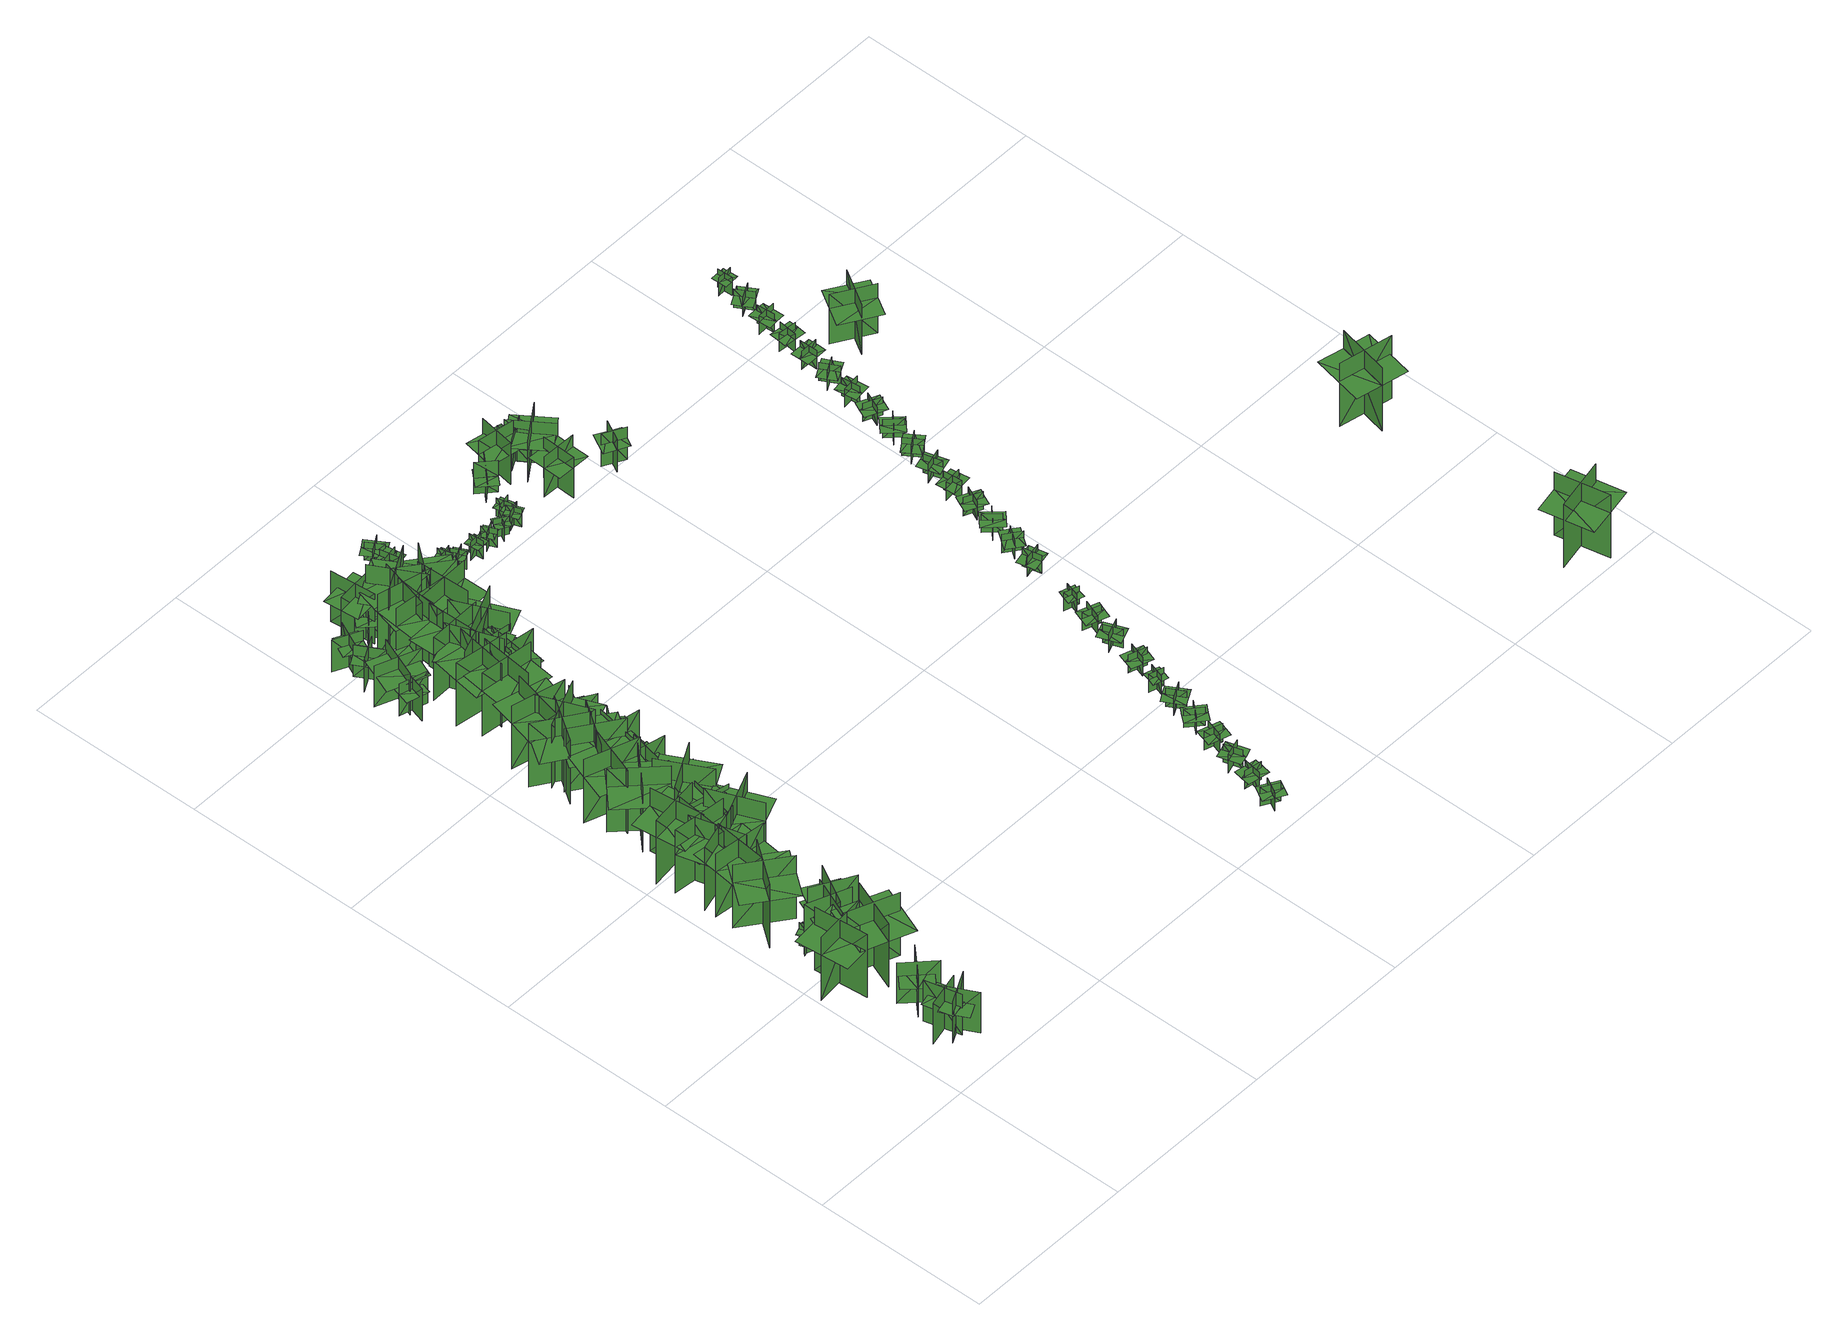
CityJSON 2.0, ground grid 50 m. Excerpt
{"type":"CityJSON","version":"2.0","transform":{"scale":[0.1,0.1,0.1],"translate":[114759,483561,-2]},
"CityObjects":{
"tree1":{"type":"SolitaryVegetationObject","geometry":[{"type":"MultiSurface","lod":"1","boundaries":[[[0,1,2]],[[0,2,3]],[[4,5,6]],[[4,6,7]],[[8,9,10]],[[8,10,11]],[[8,11,12]],[[8,12,13]]]}]},
"tree2":{"type":"SolitaryVegetationObject","geometry":[{"type":"MultiSurface","lod":"1","boundaries":[[[14,15,16]],[[14,16,17]],[[18,19,20]],[[18,20,21]],[[22,23,24]],[[22,24,25]],[[22,25,26]],[[22,26,27]]]}]},
"tree3":{"type":"SolitaryVegetationObject","geometry":[{"type":"MultiSurface","lod":"1","boundaries":[[[28,29,30]],[[28,30,31]],[[32,33,34]],[[32,34,35]],[[36,37,38]],[[36,38,39]],[[36,39,40]],[[36,40,41]]]}]},
"tree4":{"type":"SolitaryVegetationObject","geometry":[{"type":"MultiSurface","lod":"1","boundaries":[[[42,43,44]],[[42,44,45]],[[46,47,48]],[[46,48,49]],[[50,51,52]],[[50,52,53]],[[50,53,54]],[[50,54,55]]]}]},
"tree5":{"type":"SolitaryVegetationObject","geometry":[{"type":"MultiSurface","lod":"1","boundaries":[[[56,57,58]],[[56,58,59]],[[60,61,62]],[[60,62,63]],[[64,65,66]],[[64,66,67]],[[64,68,69]],[[64,69,65]]]}]},
"tree6":{"type":"SolitaryVegetationObject","geometry":[{"type":"MultiSurface","lod":"1","boundaries":[[[70,71,72]],[[70,72,73]],[[74,75,76]],[[74,76,77]],[[78,79,80]],[[78,80,81]],[[78,81,82]],[[78,82,83]]]}]},
"tree7":{"type":"SolitaryVegetationObject","geometry":[{"type":"MultiSurface","lod":"1","boundaries":[[[84,85,86]],[[84,86,87]],[[88,89,90]],[[88,90,91]],[[92,93,94]],[[92,94,95]],[[92,95,96]],[[92,96,97]]]}]},
"tree8":{"type":"SolitaryVegetationObject","geometry":[{"type":"MultiSurface","lod":"1","boundaries":[[[98,99,100]],[[98,100,101]],[[102,103,104]],[[102,104,105]],[[106,107,108]],[[106,108,109]],[[106,109,110]],[[106,110,111]]]}]},
"tree9":{"type":"SolitaryVegetationObject","geometry":[{"type":"MultiSurface","lod":"1","boundaries":[[[112,113,114]],[[112,114,115]],[[116,117,118]],[[116,118,119]],[[120,121,122]],[[120,122,123]],[[120,123,124]],[[120,124,125]]]}]},
"tree10":{"type":"SolitaryVegetationObject","geometry":[{"type":"MultiSurface","lod":"1","boundaries":[[[126,127,128]],[[126,128,129]],[[130,131,132]],[[130,132,133]],[[134,135,136]],[[134,136,137]],[[134,137,138]],[[134,138,139]]]}]},
"tree11":{"type":"SolitaryVegetationObject","geometry":[{"type":"MultiSurface","lod":"1","boundaries":[[[140,141,142]],[[140,142,143]],[[144,145,146]],[[144,146,147]],[[148,149,150]],[[148,150,151]],[[148,151,152]],[[148,152,153]]]}]},
"tree12":{"type":"SolitaryVegetationObject","geometry":[{"type":"MultiSurface","lod":"1","boundaries":[[[154,155,156]],[[154,156,157]],[[158,159,160]],[[158,160,161]],[[162,163,164]],[[162,164,165]],[[162,165,166]],[[162,166,167]]]}]},
"tree13":{"type":"SolitaryVegetationObject","geometry":[{"type":"MultiSurface","lod":"1","boundaries":[[[168,169,170]],[[168,170,171]],[[172,173,174]],[[172,174,175]],[[176,177,178]],[[176,178,179]],[[176,179,180]],[[176,180,181]]]}]},
"tree14":{"type":"SolitaryVegetationObject","geometry":[{"type":"MultiSurface","lod":"1","boundaries":[[[182,183,184]],[[182,184,185]],[[186,187,188]],[[186,188,189]],[[190,191,192]],[[190,192,193]],[[190,193,194]],[[190,194,195]]]}]},
"tree15":{"type":"SolitaryVegetationObject","geometry":[{"type":"MultiSurface","lod":"1","boundaries":[[[196,197,198]],[[196,198,199]],[[200,201,202]],[[200,202,203]],[[204,205,206]],[[204,206,207]],[[204,207,208]],[[204,208,209]]]}]},
"tree16":{"type":"SolitaryVegetationObject","geometry":[{"type":"MultiSurface","lod":"1","boundaries":[[[210,211,212]],[[210,212,213]],[[214,215,216]],[[214,216,217]],[[218,219,220]],[[218,220,221]],[[218,221,222]],[[218,222,223]]]}]},
"tree17":{"type":"SolitaryVegetationObject","geometry":[{"type":"MultiSurface","lod":"1","boundaries":[[[224,225,226]],[[224,226,227]],[[228,229,230]],[[228,230,231]],[[232,233,234]],[[232,234,235]],[[232,235,236]],[[232,236,237]]]}]},
"tree18":{"type":"SolitaryVegetationObject","geometry":[{"type":"MultiSurface","lod":"1","boundaries":[[[238,239,240]],[[238,240,241]],[[242,243,244]],[[242,244,245]],[[246,247,248]],[[246,248,249]],[[246,249,250]],[[246,250,251]]]}]},
"tree19":{"type":"SolitaryVegetationObject","geometry":[{"type":"MultiSurface","lod":"1","boundaries":[[[252,253,254]],[[252,254,255]],[[256,257,258]],[[256,258,259]],[[260,261,262]],[[260,262,263]],[[260,263,264]],[[260,264,265]]]}]},
"tree20":{"type":"SolitaryVegetationObject","geometry":[{"type":"MultiSurface","lod":"1","boundaries":[[[266,267,268]],[[266,268,269]],[[270,271,272]],[[270,272,273]],[[274,275,276]],[[274,276,277]],[[274,277,278]],[[274,278,279]]]}]},
"tree21":{"type":"SolitaryVegetationObject","geometry":[{"type":"MultiSurface","lod":"1","boundaries":[[[280,281,282]],[[280,282,283]],[[284,285,286]],[[284,286,287]],[[288,289,290]],[[288,290,291]],[[288,291,292]],[[288,292,293]]]}]},
"tree22":{"type":"SolitaryVegetationObject","geometry":[{"type":"MultiSurface","lod":"1","boundaries":[[[294,295,296]],[[294,296,297]],[[298,299,300]],[[298,300,301]],[[302,303,304]],[[302,304,305]],[[302,305,306]],[[302,306,307]]]}]},
"tree23":{"type":"SolitaryVegetationObject","geometry":[{"type":"MultiSurface","lod":"1","boundaries":[[[308,309,310]],[[308,310,311]],[[312,313,314]],[[312,314,315]],[[316,317,318]],[[316,318,319]],[[316,319,320]],[[316,320,321]]]}]},
"tree24":{"type":"SolitaryVegetationObject","geometry":[{"type":"MultiSurface","lod":"1","boundaries":[[[322,323,324]],[[322,324,325]],[[326,327,328]],[[326,328,329]],[[330,331,332]],[[330,332,333]],[[330,333,334]],[[330,334,335]]]}]},
"tree25":{"type":"SolitaryVegetationObject","geometry":[{"type":"MultiSurface","lod":"1","boundaries":[[[336,337,338]],[[336,338,339]],[[340,341,342]],[[340,342,343]],[[344,345,346]],[[344,346,347]],[[344,347,348]],[[344,348,349]]]}]},
"tree26":{"type":"SolitaryVegetationObject","geometry":[{"type":"MultiSurface","lod":"1","boundaries":[[[350,351,352]],[[350,352,353]],[[354,355,356]],[[354,356,357]],[[358,359,360]],[[358,360,361]],[[358,361,362]],[[358,362,363]]]}]},
"tree27":{"type":"SolitaryVegetationObject","geometry":[{"type":"MultiSurface","lod":"1","boundaries":[[[364,365,366]],[[364,366,367]],[[368,369,370]],[[368,370,371]],[[372,373,374]],[[372,374,375]],[[372,375,376]],[[372,376,377]]]}]},
"tree28":{"type":"SolitaryVegetationObject","geometry":[{"type":"MultiSurface","lod":"1","boundaries":[[[378,379,380]],[[378,380,381]],[[382,383,384]],[[382,384,385]],[[386,387,388]],[[386,388,389]],[[386,389,390]],[[386,390,391]]]}]},
"tree29":{"type":"SolitaryVegetationObject","geometry":[{"type":"MultiSurface","lod":"1","boundaries":[[[392,393,394]],[[392,394,395]],[[396,397,398]],[[396,398,399]],[[400,401,402]],[[400,402,403]],[[400,403,404]],[[400,404,405]]]}]},
"tree30":{"type":"SolitaryVegetationObject","geometry":[{"type":"MultiSurface","lod":"1","boundaries":[[[406,407,408]],[[406,408,409]],[[410,411,412]],[[410,412,413]],[[414,415,416]],[[414,416,417]],[[414,417,418]],[[414,418,419]]]}]},
"tree31":{"type":"SolitaryVegetationObject","geometry":[{"type":"MultiSurface","lod":"1","boundaries":[[[420,421,422]],[[420,422,423]],[[424,425,426]],[[424,426,427]],[[428,429,430]],[[428,430,431]],[[428,431,432]],[[428,432,433]]]}]},
"tree32":{"type":"SolitaryVegetationObject","geometry":[{"type":"MultiSurface","lod":"1","boundaries":[[[434,435,436]],[[434,436,437]],[[438,439,440]],[[438,440,441]],[[442,443,444]],[[442,444,445]],[[442,445,446]],[[442,446,447]]]}]},
"tree33":{"type":"SolitaryVegetationObject","geometry":[{"type":"MultiSurface","lod":"1","boundaries":[[[448,449,450]],[[448,450,451]],[[452,453,454]],[[452,454,455]],[[456,457,458]],[[456,458,459]],[[456,459,460]],[[456,460,461]]]}]},
"tree34":{"type":"SolitaryVegetationObject","geometry":[{"type":"MultiSurface","lod":"1","boundaries":[[[462,463,464]],[[462,464,465]],[[466,467,468]],[[466,468,469]],[[470,471,472]],[[470,472,473]],[[470,473,474]],[[470,474,475]]]}]},
"tree35":{"type":"SolitaryVegetationObject","geometry":[{"type":"MultiSurface","lod":"1","boundaries":[[[476,477,478]],[[476,478,479]],[[480,481,482]],[[480,482,483]],[[484,485,486]],[[484,486,487]],[[484,487,488]],[[484,488,489]]]}]},
"tree36":{"type":"SolitaryVegetationObject","geometry":[{"type":"MultiSurface","lod":"1","boundaries":[[[490,491,492]],[[490,492,493]],[[494,495,496]],[[494,496,497]],[[498,499,500]],[[498,500,501]],[[498,501,502]],[[498,502,503]]]}]},
"tree37":{"type":"SolitaryVegetationObject","geometry":[{"type":"MultiSurface","lod":"1","boundaries":[[[504,505,506]],[[504,506,507]],[[508,509,510]],[[508,510,511]],[[512,513,514]],[[512,514,515]],[[512,515,516]],[[512,516,517]]]}]},
"tree38":{"type":"SolitaryVegetationObject","geometry":[{"type":"MultiSurface","lod":"1","boundaries":[[[518,519,520]],[[518,520,521]],[[522,523,524]],[[522,524,525]],[[526,527,528]],[[526,528,529]],[[526,529,530]],[[526,530,531]]]}]},
"tree39":{"type":"SolitaryVegetationObject","geometry":[{"type":"MultiSurface","lod":"1","boundaries":[[[532,533,534]],[[532,534,535]],[[536,537,538]],[[536,538,539]],[[540,541,542]],[[540,542,543]],[[540,543,544]],[[540,544,545]]]}]},
"tree40":{"type":"SolitaryVegetationObject","geometry":[{"type":"MultiSurface","lod":"1","boundaries":[[[546,547,548]],[[546,548,549]],[[550,551,552]],[[550,552,553]],[[554,555,556]],[[554,556,557]],[[554,558,559]],[[554,559,555]]]}]},
"tree41":{"type":"SolitaryVegetationObject","geometry":[{"type":"MultiSurface","lod":"1","boundaries":[[[560,561,562]],[[560,562,563]],[[564,565,566]],[[564,566,567]],[[568,569,570]],[[568,570,571]],[[568,571,572]],[[568,572,573]]]}]},
"tree42":{"type":"SolitaryVegetationObject","geometry":[{"type":"MultiSurface","lod":"1","boundaries":[[[574,575,576]],[[574,576,577]],[[578,579,580]],[[578,580,581]],[[582,583,584]],[[582,584,585]],[[582,586,587]],[[582,587,583]]]}]},
"tree43":{"type":"SolitaryVegetationObject","geometry":[{"type":"MultiSurface","lod":"1","boundaries":[[[588,589,590]],[[588,590,591]],[[592,593,594]],[[592,594,595]],[[596,597,598]],[[596,598,599]],[[596,599,600]],[[596,600,601]]]}]},
"tree44":{"type":"SolitaryVegetationObject","geometry":[{"type":"MultiSurface","lod":"1","boundaries":[[[602,603,604]],[[602,604,605]],[[606,607,608]],[[606,608,609]],[[610,611,612]],[[610,612,613]],[[610,613,614]],[[610,614,615]]]}]},
"tree45":{"type":"SolitaryVegetationObject","geometry":[{"type":"MultiSurface","lod":"1","boundaries":[[[616,617,618]],[[616,618,619]],[[620,621,622]],[[620,622,623]],[[624,625,626]],[[624,626,627]],[[624,627,628]],[[624,628,629]]]}]},
"tree46":{"type":"SolitaryVegetationObject","geometry":[{"type":"MultiSurface","lod":"1","boundaries":[[[630,631,632]],[[630,632,633]],[[634,635,636]],[[634,636,637]],[[638,639,640]],[[638,640,641]],[[638,641,642]],[[638,642,643]]]}]},
"tree47":{"type":"SolitaryVegetationObject","geometry":[{"type":"MultiSurface","lod":"1","boundaries":[[[644,645,646]],[[644,646,647]],[[648,649,650]],[[648,650,651]],[[652,653,654]],[[652,654,655]],[[652,655,656]],[[652,656,657]]]}]},
"tree48":{"type":"SolitaryVegetationObject","geometry":[{"type":"MultiSurface","lod":"1","boundaries":[[[658,659,660]],[[658,660,661]],[[662,663,664]],[[662,664,665]],[[666,667,668]],[[666,668,669]],[[666,669,670]],[[666,670,671]]]}]},
"tree49":{"type":"SolitaryVegetationObject","geometry":[{"type":"MultiSurface","lod":"1","boundaries":[[[672,673,674]],[[672,674,675]],[[676,677,678]],[[676,678,679]],[[680,681,682]],[[680,682,683]],[[680,683,684]],[[680,684,685]]]}]},
"tree50":{"type":"SolitaryVegetationObject","geometry":[{"type":"MultiSurface","lod":"1","boundaries":[[[686,687,688]],[[686,688,689]],[[690,691,692]],[[690,692,693]],[[694,695,696]],[[694,696,697]],[[694,697,698]],[[694,698,699]]]}]},
"tree51":{"type":"SolitaryVegetationObject","geometry":[{"type":"MultiSurface","lod":"1","boundaries":[[[700,701,702]],[[700,702,703]],[[704,705,706]],[[704,706,707]],[[708,709,710]],[[708,710,711]],[[708,711,712]],[[708,712,713]]]}]},
"tree52":{"type":"SolitaryVegetationObject","geometry":[{"type":"MultiSurface","lod":"1","boundaries":[[[714,715,716]],[[714,716,717]],[[718,719,720]],[[718,720,721]],[[722,723,724]],[[722,724,725]],[[722,725,726]],[[722,726,727]]]}]},
"tree53":{"type":"SolitaryVegetationObject","geometry":[{"type":"MultiSurface","lod":"1","boundaries":[[[728,729,730]],[[728,730,731]],[[732,733,734]],[[732,734,735]],[[736,737,738]],[[736,738,739]],[[736,739,740]],[[736,740,741]]]}]},
"tree54":{"type":"SolitaryVegetationObject","geometry":[{"type":"MultiSurface","lod":"1","boundaries":[[[742,743,744]],[[742,744,745]],[[746,747,748]],[[746,748,749]],[[750,751,752]],[[750,752,753]],[[750,753,754]],[[750,754,755]]]}]},
"tree55":{"type":"SolitaryVegetationObject","geometry":[{"type":"MultiSurface","lod":"1","boundaries":[[[756,757,758]],[[756,758,759]],[[760,761,762]],[[760,762,763]],[[764,765,766]],[[764,766,767]],[[764,767,768]],[[764,768,769]]]}]},
"tree56":{"type":"SolitaryVegetationObject","geometry":[{"type":"MultiSurface","lod":"1","boundaries":[[[770,771,772]],[[770,772,773]],[[774,775,776]],[[774,776,777]],[[778,779,780]],[[778,780,781]],[[778,781,782]],[[778,782,783]]]}]},
"tree57":{"type":"SolitaryVegetationObject","geometry":[{"type":"MultiSurface","lod":"1","boundaries":[[[784,785,786]],[[784,786,787]],[[788,789,790]],[[788,790,791]],[[792,793,794]],[[792,794,795]],[[792,795,796]],[[792,796,797]]]}]},
"tree58":{"type":"SolitaryVegetationObject","geometry":[{"type":"MultiSurface","lod":"1","boundaries":[[[798,799,800]],[[798,800,801]],[[802,803,804]],[[802,804,805]],[[806,807,808]],[[806,808,809]],[[806,809,810]],[[806,810,811]]]}]},
"tree59":{"type":"SolitaryVegetationObject","geometry":[{"type":"MultiSurface","lod":"1","boundaries":[[[812,813,814]],[[812,814,815]],[[816,817,818]],[[816,818,819]],[[820,821,822]],[[820,822,823]],[[820,823,824]],[[820,824,825]]]}]},
"tree60":{"type":"SolitaryVegetationObject","geometry":[{"type":"MultiSurface","lod":"1","boundaries":[[[826,827,828]],[[826,828,829]],[[830,831,832]],[[830,832,833]],[[834,835,836]],[[834,836,837]],[[834,837,838]],[[834,838,839]]]}]},
"tree61":{"type":"SolitaryVegetationObject","geometry":[{"type":"MultiSurface","lod":"1","boundaries":[[[840,841,842]],[[840,842,843]],[[844,845,846]],[[844,846,847]],[[848,849,850]],[[848,850,851]],[[848,851,852]],[[848,852,853]]]}]},
"tree62":{"type":"SolitaryVegetationObject","geometry":[{"type":"MultiSurface","lod":"1","boundaries":[[[854,855,856]],[[854,856,857]],[[858,859,860]],[[858,860,861]],[[862,863,864]],[[862,864,865]],[[862,865,866]],[[862,866,867]]]}]},
"tree63":{"type":"SolitaryVegetationObject","geometry":[{"type":"MultiSurface","lod":"1","boundaries":[[[868,869,870]],[[868,870,871]],[[872,873,874]],[[872,874,875]],[[876,877,873]],[[876,873,872]],[[878,879,869]],[[878,869,868]],[[868,869,880]],[[868,880,881]],[[868,882,883]],[[868,883,869]]]}]},
"tree64":{"type":"SolitaryVegetationObject","geometry":[{"type":"MultiSurface","lod":"1","boundaries":[[[884,885,886]],[[884,886,887]],[[888,889,890]],[[888,890,891]],[[892,893,894]],[[892,894,895]],[[892,895,896]],[[892,896,897]]]}]},
"tree65":{"type":"SolitaryVegetationObject","geometry":[{"type":"MultiSurface","lod":"1","boundaries":[[[898,899,900]],[[898,900,901]],[[902,903,904]],[[902,904,905]],[[906,907,908]],[[906,908,909]],[[906,909,910]],[[906,910,911]]]}]},
"tree66":{"type":"SolitaryVegetationObject","geometry":[{"type":"MultiSurface","lod":"1","boundaries":[[[912,913,914]],[[912,914,915]],[[916,917,918]],[[916,918,919]],[[920,921,922]],[[920,922,923]],[[920,921,924]],[[920,924,925]]]}]},
"tree67":{"type":"SolitaryVegetationObject","geometry":[{"type":"MultiSurface","lod":"1","boundaries":[[[926,927,928]],[[926,928,929]],[[930,931,932]],[[930,932,933]],[[934,935,936]],[[934,936,937]],[[934,937,938]],[[934,938,939]]]}]},
"tree68":{"type":"SolitaryVegetationObject","geometry":[{"type":"MultiSurface","lod":"1","boundaries":[[[940,941,942]],[[940,942,943]],[[944,945,946]],[[944,946,947]],[[948,949,950]],[[948,950,951]],[[948,951,952]],[[948,952,953]]]}]},
"tree69":{"type":"SolitaryVegetationObject","geometry":[{"type":"MultiSurface","lod":"1","boundaries":[[[954,955,956]],[[954,956,957]],[[958,959,960]],[[958,960,961]],[[962,963,964]],[[962,964,965]],[[962,965,966]],[[962,966,967]]]}]},
"tree70":{"type":"SolitaryVegetationObject","geometry":[{"type":"MultiSurface","lod":"1","boundaries":[[[968,969,970]],[[968,970,971]],[[972,973,974]],[[972,974,975]],[[976,977,978]],[[976,978,979]],[[976,979,980]],[[976,980,981]]]}]},
"tree71":{"type":"SolitaryVegetationObject","geometry":[{"type":"MultiSurface","lod":"1","boundaries":[[[982,983,984]],[[982,984,985]],[[986,987,988]],[[986,988,989]],[[990,991,992]],[[990,992,993]],[[990,993,994]],[[990,994,995]]]}]},
"tree72":{"type":"SolitaryVegetationObject","geometry":[{"type":"MultiSurface","lod":"1","boundaries":[[[996,997,998]],[[996,998,999]],[[1000,1001,1002]],[[1000,1002,1003]],[[1004,1005,1006]],[[1004,1006,1007]],[[1004,1007,1008]],[[1004,1008,1009]]]}]},
"tree73":{"type":"SolitaryVegetationObject","geometry":[{"type":"MultiSurface","lod":"1","boundaries":[[[1010,1011,1012]],[[1010,1012,1013]],[[1014,1015,1016]],[[1014,1016,1017]],[[1018,1019,1020]],[[1018,1020,1021]],[[1018,1021,1022]],[[1018,1022,1023]]]}]},
"tree74":{"type":"SolitaryVegetationObject","geometry":[{"type":"MultiSurface","lod":"1","boundaries":[[[1024,1025,1026]],[[1024,1026,1027]],[[1028,1029,1030]],[[1028,1030,1031]],[[1032,1033,1034]],[[1032,1034,1035]],[[1032,1036,1037]],[[1032,1037,1033]]]}]},
"tree75":{"type":"SolitaryVegetationObject","geometry":[{"type":"MultiSurface","lod":"1","boundaries":[[[1038,1039,1040]],[[1038,1040,1041]],[[1042,1043,1044]],[[1042,1044,1045]],[[1046,1047,1048]],[[1046,1048,1049]],[[1046,1049,1050]],[[1046,1050,1051]]]}]},
"tree76":{"type":"SolitaryVegetationObject","geometry":[{"type":"MultiSurface","lod":"1","boundaries":[[[1052,1053,1054]],[[1052,1054,1055]],[[1056,1057,1058]],[[1056,1058,1059]],[[1060,1061,1062]],[[1060,1062,1063]],[[1060,1063,1064]],[[1060,1064,1065]]]}]},
"tree77":{"type":"SolitaryVegetationObject","geometry":[{"type":"MultiSurface","lod":"1","boundaries":[[[1066,1067,1068]],[[1066,1068,1069]],[[1070,1071,1072]],[[1070,1072,1073]],[[1074,1075,1076]],[[1074,1076,1077]],[[1074,1077,1078]],[[1074,1078,1079]]]}]},
"tree78":{"type":"SolitaryVegetationObject","geometry":[{"type":"MultiSurface","lod":"1","boundaries":[[[1080,1081,1082]],[[1080,1082,1083]],[[1084,1085,1086]],[[1084,1086,1087]],[[1088,1089,1090]],[[1088,1090,1091]],[[1088,1091,1092]],[[1088,1092,1093]]]}]},
"tree79":{"type":"SolitaryVegetationObject","geometry":[{"type":"MultiSurface","lod":"1","boundaries":[[[1094,1095,1096]],[[1094,1096,1097]],[[1098,1099,1100]],[[1098,1100,1101]],[[1102,1103,1104]],[[1102,1104,1105]],[[1102,1105,1106]],[[1102,1106,1107]]]}]},
"tree80":{"type":"SolitaryVegetationObject","geometry":[{"type":"MultiSurface","lod":"1","boundaries":[[[1108,1109,1110]],[[1108,1110,1111]],[[1112,1113,1114]],[[1112,1114,1115]],[[1116,1117,1118]],[[1116,1118,1119]],[[1116,1119,1120]],[[1116,1120,1121]]]}]},
"tree81":{"type":"SolitaryVegetationObject","geometry":[{"type":"MultiSurface","lod":"1","boundaries":[[[1122,1123,1124]],[[1122,1124,1125]],[[1126,1127,1128]],[[1126,1128,1129]],[[1130,1131,1132]],[[1130,1132,1133]],[[1130,1133,1134]],[[1130,1134,1135]]]}]},
"tree82":{"type":"SolitaryVegetationObject","geometry":[{"type":"MultiSurface","lod":"1","boundaries":[[[1136,1137,1138]],[[1136,1138,1139]],[[1140,1141,1142]],[[1140,1142,1143]],[[1144,1145,1146]],[[1144,1146,1147]],[[1144,1147,1148]],[[1144,1148,1149]]]}]},
"tree83":{"type":"SolitaryVegetationObject","geometry":[{"type":"MultiSurface","lod":"1","boundaries":[[[1150,1151,1152]],[[1150,1152,1153]],[[1154,1155,1156]],[[1154,1156,1157]],[[1158,1159,1160]],[[1158,1160,1161]],[[1158,1161,1162]],[[1158,1162,1163]]]}]},
"tree84":{"type":"SolitaryVegetationObject","geometry":[{"type":"MultiSurface","lod":"1","boundaries":[[[1164,1165,1166]],[[1164,1166,1167]],[[1168,1169,1170]],[[1168,1170,1171]],[[1172,1173,1174]],[[1172,1174,1175]],[[1172,1175,1176]],[[1172,1176,1177]]]}]},
"tree85":{"type":"SolitaryVegetationObject","geometry":[{"type":"MultiSurface","lod":"1","boundaries":[[[1178,1179,1180]],[[1178,1180,1181]],[[1182,1183,1184]],[[1182,1184,1185]],[[1186,1187,1188]],[[1186,1188,1189]],[[1186,1189,1190]],[[1186,1190,1191]]]}]},
"tree86":{"type":"SolitaryVegetationObject","geometry":[{"type":"MultiSurface","lod":"1","boundaries":[[[1192,1193,1194]],[[1192,1194,1195]],[[1196,1197,1198]],[[1196,1198,1199]],[[1200,1201,1202]],[[1200,1202,1203]],[[1200,1203,1204]],[[1200,1204,1205]]]}]},
"tree87":{"type":"SolitaryVegetationObject","geometry":[{"type":"MultiSurface","lod":"1","boundaries":[[[1206,1207,1208]],[[1206,1208,1209]],[[1210,1211,1212]],[[1210,1212,1213]],[[1214,1215,1216]],[[1214,1216,1217]],[[1214,1217,1218]],[[1214,1218,1219]]]}]},
"tree88":{"type":"SolitaryVegetationObject","geometry":[{"type":"MultiSurface","lod":"1","boundaries":[[[1220,1221,1222]],[[1220,1222,1223]],[[1224,1225,1226]],[[1224,1226,1227]],[[1228,1229,1230]],[[1228,1230,1231]],[[1228,1231,1232]],[[1228,1232,1233]]]}]},
"tree89":{"type":"SolitaryVegetationObject","geometry":[{"type":"MultiSurface","lod":"1","boundaries":[[[1234,1235,1236]],[[1234,1236,1237]],[[1238,1239,1240]],[[1238,1240,1241]],[[1242,1243,1244]],[[1242,1244,1245]],[[1242,1245,1246]],[[1242,1246,1247]]]}]},
"tree90":{"type":"SolitaryVegetationObject","geometry":[{"type":"MultiSurface","lod":"1","boundaries":[[[1248,1249,1250]],[[1248,1250,1251]],[[1252,1253,1254]],[[1252,1254,1255]],[[1256,1257,1258]],[[1256,1258,1259]],[[1256,1259,1260]],[[1256,1260,1261]]]}]},
"tree91":{"type":"SolitaryVegetationObject","geometry":[{"type":"MultiSurface","lod":"1","boundaries":[[[1262,1263,1264]],[[1262,1264,1265]],[[1266,1267,1268]],[[1266,1268,1269]],[[1270,1271,1272]],[[1270,1272,1273]],[[1270,1273,1274]],[[1270,1274,1275]]]}]},
"tree92":{"type":"SolitaryVegetationObject","geometry":[{"type":"MultiSurface","lod":"1","boundaries":[[[1276,1277,1278]],[[1276,1278,1279]],[[1280,1281,1282]],[[1280,1282,1283]],[[1284,1285,1286]],[[1284,1286,1287]],[[1284,1287,1288]],[[1284,1288,1289]]]}]},
"tree93":{"type":"SolitaryVegetationObject","geometry":[{"type":"MultiSurface","lod":"1","boundaries":[[[1290,1291,1292]],[[1290,1292,1293]],[[1294,1295,1296]],[[1294,1296,1297]],[[1298,1299,1300]],[[1298,1300,1301]],[[1298,1301,1302]],[[1298,1302,1303]]]}]},
"tree94":{"type":"SolitaryVegetationObject","geometry":[{"type":"MultiSurface","lod":"1","boundaries":[[[1304,1305,1306]],[[1304,1306,1307]],[[1308,1309,1310]],[[1308,1310,1311]],[[1312,1313,1314]],[[1312,1314,1315]],[[1312,1315,1316]],[[1312,1316,1317]]]}]}
},
"vertices":[
[139,118,16],[113,220,16],[113,220,155],[139,118,155],[173,176,16],[173,176,155],[71,150,155],[71,150,16],[173,176,111],[162,218,111],[81,198,111],[92,156,111],[103,113,111],[184,134,111],
[126,184,14],[174,91,14],[174,91,153],[126,184,153],[106,120,14],[106,120,153],[199,168,153],[199,168,14],[106,120,109],[126,81,109],[200,119,109],[181,158,109],[161,197,109],[86,159,109],
[75,531,9],[89,376,9],[89,376,224],[75,531,224],[8,451,9],[162,466,9],[162,466,224],[8,451,224],[8,451,164],[15,374,164],[170,389,164],[162,466,164],[155,543,164],[1,529,164],
[118,308,11],[193,235,11],[193,235,150],[118,308,150],[119,241,11],[119,241,150],[192,316,150],[192,316,11],[119,241,106],[150,211,106],[209,270,106],[177,301,106],[146,332,106],[88,272,106],
[127,554,13],[108,610,13],[108,610,92],[127,554,92],[147,596,13],[91,577,13],[91,577,92],[147,596,92],[126,559,71],[108,610,71],[86,602,71],[104,551,71],[148,567,71],[130,618,71],
[244,408,11],[100,465,11],[100,465,226],[244,408,226],[204,503,11],[147,359,11],[147,359,226],[204,503,226],[204,503,166],[132,531,166],[75,387,166],[147,359,166],[219,330,166],[276,474,166],
[151,784,10],[58,660,10],[58,660,225],[151,784,225],[49,770,10],[173,677,10],[173,677,225],[49,770,225],[49,770,165],[2,708,165],[126,615,165],[173,677,165],[219,739,165],[96,832,165],
[213,534,13],[94,582,13],[94,582,183],[213,534,183],[181,609,13],[181,609,183],[132,491,183],[132,491,13],[181,609,129],[132,630,129],[92,535,129],[142,515,129],[191,494,129],[230,589,129],
[218,634,14],[156,522,14],[156,522,185],[218,634,185],[139,611,14],[139,611,185],[251,549,185],[251,549,14],[139,611,131],[113,565,131],[202,515,131],[228,561,131],[255,608,131],[165,658,131],
[131,888,9],[114,735,9],[114,735,224],[131,888,224],[50,825,9],[204,807,9],[204,807,224],[50,825,224],[50,825,164],[41,748,164],[195,730,164],[204,807,164],[213,884,164],[59,902,164],
[148,812,8],[106,961,8],[106,961,223],[148,812,223],[199,902,8],[50,860,8],[50,860,223],[199,902,223],[199,902,163],[178,976,163],[29,934,163],[50,860,163],[71,785,163],[220,827,163],
[202,935,8],[48,951,8],[48,951,223],[202,935,223],[137,1016,8],[121,861,8],[121,861,223],[137,1016,223],[137,1016,163],[60,1024,163],[44,870,163],[121,861,163],[198,853,163],[214,1007,163],
[192,1024,9],[39,1005,9],[39,1005,225],[192,1024,225],[112,1088,9],[130,934,9],[130,934,225],[112,1088,225],[112,1088,164],[35,1079,164],[53,925,164],[130,934,164],[207,944,164],[189,1097,164],
[241,870,11],[141,900,11],[141,900,151],[241,870,151],[209,929,11],[209,929,151],[179,829,151],[179,829,11],[209,929,107],[167,941,107],[143,861,107],[185,849,107],[227,837,107],[251,917,107],
[98,1099,9],[206,1210,9],[206,1210,224],[98,1099,224],[201,1100,9],[91,1208,9],[91,1208,224],[201,1100,224],[201,1100,164],[255,1155,164],[145,1263,164],[91,1208,164],[36,1153,164],[146,1044,164],
[161,887,9],[304,948,9],[304,948,225],[161,887,225],[256,848,9],[196,991,9],[196,991,225],[256,848,225],[256,848,164],[328,878,164],[267,1021,164],[196,991,164],[125,960,164],[185,818,164],
[278,985,10],[153,1012,10],[153,1012,180],[278,985,180],[233,1053,10],[233,1053,180],[206,928,180],[206,928,10],[233,1053,127],[181,1065,127],[159,965,127],[211,954,127],[264,942,127],[285,1042,127],
[172,1314,8],[121,1168,8],[121,1168,224],[172,1314,224],[79,1270,8],[225,1219,8],[225,1219,224],[79,1270,224],[79,1270,164],[54,1197,164],[200,1146,164],[225,1219,164],[251,1292,164],[105,1343,164],
[289,1120,7],[153,1046,7],[153,1046,223],[289,1120,223],[190,1150,7],[264,1014,7],[264,1014,223],[190,1150,223],[190,1150,162],[122,1113,162],[196,977,162],[264,1014,162],[332,1051,162],[258,1187,162],
[210,1362,9],[81,1448,9],[81,1448,225],[210,1362,225],[190,1463,9],[104,1335,9],[104,1335,225],[190,1463,225],[190,1463,164],[126,1506,164],[40,1378,164],[104,1335,164],[168,1291,164],[255,1420,164],
[125,1373,8],[252,1284,8],[252,1284,224],[125,1373,224],[142,1271,8],[231,1398,8],[231,1398,224],[142,1271,224],[142,1271,164],[206,1227,164],[295,1353,164],[231,1398,164],[168,1442,164],[79,1316,164],
[203,1120,10],[307,1123,10],[307,1123,150],[203,1120,150],[251,1074,10],[251,1074,150],[249,1179,150],[249,1179,10],[251,1074,106],[295,1075,106],[293,1159,106],[249,1158,106],[206,1157,106],[208,1073,106],
[258,1463,9],[115,1404,9],[115,1404,224],[258,1463,224],[163,1503,9],[222,1360,9],[222,1360,224],[163,1503,224],[163,1503,164],[91,1474,164],[150,1331,164],[222,1360,164],[294,1390,164],[234,1533,164],
[186,1570,10],[150,1419,10],[150,1419,225],[186,1570,225],[98,1517,10],[248,1480,10],[248,1480,225],[98,1517,225],[98,1517,165],[79,1441,165],[230,1405,165],[248,1480,165],[267,1555,165],[116,1592,165],
[93,1856,18],[71,1778,18],[71,1778,127],[93,1856,127],[47,1830,18],[47,1830,127],[126,1808,127],[126,1808,18],[47,1830,92],[38,1797,92],[101,1780,92],[110,1812,92],[119,1845,92],[56,1863,92],
[274,1284,11],[253,1182,11],[253,1182,151],[274,1284,151],[218,1248,11],[218,1248,151],[321,1226,151],[321,1226,11],[218,1248,107],[209,1205,107],[291,1188,107],[300,1230,107],[309,1273,107],[227,1290,107],
[264,1379,10],[241,1253,10],[241,1253,180],[264,1379,180],[197,1332,10],[197,1332,180],[323,1309,180],[323,1309,10],[197,1332,127],[187,1279,127],[288,1261,127],[297,1313,127],[307,1366,127],[206,1384,127],
[117,1934,15],[70,1814,15],[70,1814,155],[117,1934,155],[33,1896,15],[153,1850,15],[153,1850,155],[33,1896,155],[38,1894,116],[17,1842,116],[127,1799,116],[148,1851,116],[168,1904,116],[58,1947,116],
[126,1987,15],[55,1948,15],[55,1948,123],[126,1987,123],[76,2001,15],[76,2001,123],[116,1930,123],[116,1930,15],[76,2001,89],[47,1985,89],[78,1928,89],[108,1945,89],[137,1961,89],[106,2018,89],
[313,1330,10],[231,1395,10],[231,1395,150],[313,1330,150],[305,1396,10],[305,1396,150],[240,1314,150],[240,1314,10],[305,1396,106],[271,1423,106],[219,1358,106],[253,1331,106],[288,1304,106],[339,1369,106],
[207,1560,10],[225,1714,10],[225,1714,225],[207,1560,225],[288,1624,10],[134,1642,10],[134,1642,225],[288,1624,225],[288,1624,165],[297,1701,165],[144,1719,165],[134,1642,165],[125,1565,165],[279,1547,165],
[189,1628,9],[213,1780,9],[213,1780,224],[189,1628,224],[273,1688,9],[120,1712,9],[120,1712,224],[273,1688,224],[273,1688,164],[285,1764,164],[132,1789,164],[120,1712,164],[108,1636,164],[261,1611,164],
[79,1998,14],[114,2072,14],[114,2072,123],[79,1998,123],[128,2016,14],[128,2016,123],[55,2051,123],[55,2051,14],[128,2016,89],[143,2046,89],[84,2075,89],[69,2044,89],[54,2014,89],[113,1985,89],
[296,1509,10],[243,1419,10],[243,1419,149],[296,1509,149],[231,1492,10],[231,1492,149],[321,1439,149],[321,1439,10],[231,1492,105],[209,1454,105],[281,1412,105],[303,1450,105],[325,1487,105],[253,1530,105],
[161,1721,8],[306,1776,8],[306,1776,224],[161,1721,224],[255,1678,8],[201,1823,8],[201,1823,224],[255,1678,224],[255,1678,163],[327,1705,163],[273,1850,163],[201,1823,163],[128,1796,163],[182,1651,163],
[231,1738,8],[228,1893,8],[228,1893,223],[231,1738,223],[303,1812,8],[148,1809,8],[148,1809,223],[303,1812,223],[303,1812,163],[302,1889,163],[147,1886,163],[148,1809,163],[150,1731,163],[305,1734,163],
[318,1618,13],[236,1683,13],[236,1683,152],[318,1618,152],[310,1684,13],[310,1684,152],[245,1603,152],[245,1603,13],[310,1684,108],[276,1712,108],[224,1646,108],[258,1619,108],[292,1592,108],[345,1657,108],
[334,1729,11],[208,1746,11],[208,1746,182],[334,1729,182],[285,1794,11],[285,1794,182],[267,1667,182],[267,1667,11],[285,1794,128],[232,1801,128],[218,1700,128],[271,1692,128],[324,1685,128],[337,1786,128],
[231,1696,11],[358,1677,11],[358,1677,182],[231,1696,182],[281,1630,11],[281,1630,182],[299,1757,182],[299,1757,11],[281,1630,128],[333,1622,128],[348,1723,128],[295,1731,128],[243,1739,128],[228,1638,128],
[170,2035,14],[216,2083,14],[216,2083,124],[170,2035,124],[221,2036,14],[173,2082,14],[173,2082,124],[221,2036,124],[221,2036,88],[173,2082,88],[148,2056,88],[196,2010,88],[246,2063,88],[198,2108,88],
[241,2004,8],[226,1849,8],[226,1849,224],[241,2004,224],[161,1939,8],[316,1924,8],[316,1924,224],[161,1939,224],[161,1939,163],[154,1861,163],[308,1846,163],[316,1924,163],[323,2001,163],[169,2016,163],
[261,2101,11],[132,2089,11],[132,2089,183],[261,2101,183],[182,2166,11],[194,2037,11],[194,2037,183],[182,2166,183],[250,2100,139],[132,2089,139],[136,2038,139],[255,2049,139],[245,2151,139],[127,2140,139],
[329,1727,8],[265,1868,8],[265,1868,223],[329,1727,223],[366,1823,8],[224,1759,8],[224,1759,223],[366,1823,223],[366,1823,163],[334,1894,163],[193,1830,163],[224,1759,163],[256,1689,163],[397,1752,163],
[256,2056,8],[217,1906,8],[217,1906,224],[256,2056,224],[167,2004,8],[317,1966,8],[317,1966,224],[167,2004,224],[167,2004,163],[147,1929,163],[297,1891,163],[317,1966,163],[336,2041,163],[186,2079,163],
[345,1846,12],[241,1856,12],[241,1856,151],[345,1846,151],[302,1898,12],[302,1898,151],[292,1794,151],[292,1794,12],[302,1898,107],[259,1902,107],[251,1819,107],[294,1815,107],[337,1811,107],[345,1894,107],
[223,2091,8],[298,1955,8],[298,1955,224],[223,2091,224],[194,1992,8],[330,2067,8],[330,2067,224],[194,1992,224],[194,1992,163],[232,1924,163],[367,1999,163],[330,2067,163],[292,2135,163],[157,2059,163],
[318,1851,8],[313,2005,8],[313,2005,223],[318,1851,223],[389,1925,8],[234,1921,8],[234,1921,223],[389,1925,223],[389,1925,163],[386,2003,163],[231,1998,163],[234,1921,163],[236,1843,163],[391,1848,163],
[361,2046,8],[265,1925,8],[265,1925,223],[361,2046,223],[258,2035,8],[380,1939,8],[380,1939,223],[258,2035,223],[258,2035,163],[210,1974,163],[332,1878,163],[380,1939,163],[428,2000,163],[306,2096,163],
[344,2044,13],[296,2110,13],[296,2110,121],[344,2044,121],[352,2096,13],[352,2096,121],[286,2048,121],[286,2048,13],[352,2096,87],[332,2124,87],[279,2085,87],[299,2058,87],[319,2030,87],[372,2069,87],
[390,2194,16],[390,2194,78],[400,2141,78],[400,2141,16],[420,2173,16],[420,2173,78],[369,2163,78],[369,2163,16],[428,2174,58],[423,2201,58],[360,2189,58],[365,2162,58],[370,2136,58],[433,2148,58],
[380,2207,10],[380,2207,72],[426,2236,72],[426,2236,10],[389,2243,10],[389,2243,72],[416,2199,72],[416,2199,10],[385,2249,52],[362,2235,52],[396,2181,52],[419,2195,52],[442,2209,52],[407,2263,52],
[471,2071,13],[511,2081,13],[511,2081,75],[471,2071,75],[497,2056,13],[486,2096,13],[486,2096,75],[497,2056,75],[497,2056,59],[516,2061,59],[506,2101,59],[486,2096,59],[467,2091,59],[478,2051,59],
[509,2075,11],[527,2038,11],[527,2038,73],[509,2075,73],[499,2046,11],[536,2064,11],[536,2064,73],[499,2046,73],[499,2046,57],[508,2029,57],[545,2046,57],[536,2064,57],[528,2082,57],[491,2064,57],
[556,2051,10],[597,2055,10],[597,2055,72],[556,2051,72],[579,2032,10],[575,2073,10],[575,2073,72],[579,2032,72],[579,2032,55],[599,2034,55],[595,2075,55],[575,2073,55],[555,2071,55],[560,2030,55],
[630,2032,11],[612,2069,11],[612,2069,73],[630,2032,73],[640,2060,11],[603,2042,11],[603,2042,73],[640,2060,73],[640,2060,56],[631,2078,56],[594,2060,56],[603,2042,56],[611,2025,56],[648,2043,56],
[1228,108,5],[1228,108,67],[1202,62,67],[1202,62,5],[1237,73,5],[1237,73,67],[1192,99,67],[1192,99,5],[1244,69,47],[1257,92,47],[1202,124,47],[1188,101,47],[1175,78,47],[1231,46,47],
[676,2067,12],[655,2032,12],[655,2032,74],[676,2067,74],[647,2059,12],[682,2039,12],[682,2039,74],[647,2059,74],[647,2059,58],[637,2042,58],[672,2022,58],[682,2039,58],[692,2056,58],[657,2076,58],
[1230,135,4],[1230,135,66],[1239,188,66],[1239,188,4],[1210,165,4],[1210,165,66],[1260,156,66],[1260,156,4],[1202,166,46],[1197,140,46],[1261,129,46],[1265,156,46],[1269,182,46],[1206,192,46],
[1276,246,4],[1276,246,66],[1225,230,66],[1225,230,4],[1259,214,4],[1259,214,66],[1244,263,66],[1244,263,4],[1262,206,46],[1287,214,46],[1268,276,46],[1242,267,46],[1217,259,46],[1236,198,46],
[689,2042,15],[728,2057,15],[728,2057,76],[689,2042,76],[717,2030,15],[702,2069,15],[702,2069,76],[717,2030,76],[717,2030,60],[735,2038,60],[721,2076,60],[702,2069,60],[684,2062,60],[698,2023,60],
[716,2062,12],[706,2102,12],[706,2102,74],[716,2062,74],[731,2088,12],[692,2078,12],[692,2078,74],[731,2088,74],[731,2088,58],[727,2107,58],[687,2097,58],[692,2078,58],[696,2059,58],[736,2069,58],
[1276,339,6],[1276,339,68],[1260,288,68],[1260,288,6],[1292,307,6],[1292,307,68],[1243,322,68],[1243,322,6],[1300,304,48],[1308,330,48],[1247,349,48],[1239,324,48],[1231,298,48],[1292,279,48],
[769,2151,67],[725,2190,67],[704,2167,67],[748,2128,67],[728,2148,67],[767,2192,67],[765,2194,121],[725,2150,121],[725,2150,12],[765,2194,12],[770,2152,12],[726,2192,12],[725,2190,121],[769,2151,121],[789,2173,67],[745,2213,67],
[1303,411,6],[1303,411,68],[1269,370,68],[1269,370,6],[1306,375,6],[1306,375,68],[1266,408,68],[1266,408,6],[1312,370,48],[1329,391,48],[1280,431,48],[1263,411,48],[1246,390,48],[1295,349,48],
[1281,453,5],[1281,453,67],[1328,479,67],[1328,479,5],[1292,488,5],[1292,488,67],[1317,443,67],[1317,443,5],[1288,495,47],[1265,482,47],[1296,426,47],[1319,439,47],[1343,452,47],[1311,508,47],
[871,2194,8],[767,2212,8],[767,2212,149],[871,2194,149],[829,2253,8],[811,2149,8],[811,2149,149],[829,2253,149],[871,2197,102],[767,2216,102],[758,2164,102],[862,2145,102],[775,2258,102],[879,2239,102],
[1316,524,4],[1329,566,4],[1329,566,66],[1316,524,66],[1342,538,4],[1300,550,4],[1300,550,66],[1342,538,66],[1342,538,48],[1348,559,48],[1306,572,48],[1300,550,48],[1293,529,48],[1336,517,48],
[881,2106,7],[878,2007,7],[878,2007,145],[881,2106,145],[833,2061,7],[932,2058,7],[932,2058,145],[833,2061,145],[833,2061,106],[831,2011,106],[931,2008,106],[932,2058,106],[934,2108,106],[834,2111,106],
[1331,595,7],[1331,595,69],[1347,645,69],[1347,645,7],[1315,627,7],[1315,627,69],[1364,611,69],[1364,611,7],[1307,630,48],[1299,604,48],[1360,584,48],[1369,610,48],[1377,635,48],[1316,655,48],
[845,2175,10],[917,2215,10],[917,2215,118],[845,2175,118],[896,2161,10],[896,2161,118],[856,2232,118],[856,2232,10],[896,2161,84],[925,2177,84],[894,2234,84],[864,2218,84],[834,2202,84],[866,2145,84],
[845,2124,7],[951,2198,7],[951,2198,147],[845,2124,147],[936,2109,7],[862,2214,7],[862,2214,147],[936,2109,147],[933,2113,108],[979,2146,108],[911,2242,108],[865,2210,108],[819,2177,108],[887,2081,108],
[1335,707,8],[1335,707,70],[1385,727,70],[1385,727,8],[1350,740,8],[1350,740,70],[1369,692,70],[1369,692,8],[1347,748,49],[1322,738,49],[1346,678,49],[1371,688,49],[1396,698,49],[1372,757,49],
[1383,820,6],[1383,820,68],[1365,769,68],[1365,769,6],[1398,787,6],[1398,787,68],[1349,804,68],[1349,804,6],[1406,784,48],[1415,809,48],[1354,831,48],[1345,806,48],[1336,780,48],[1397,759,48],
[1059,1997,6],[1000,2028,6],[1000,2028,117],[1059,1997,117],[1043,2046,6],[1012,1987,6],[1012,1987,117],[1043,2046,117],[1043,2046,81],[1012,1987,81],[1044,1970,81],[1075,2029,81],[1011,2063,81],[980,2004,81],
[1385,854,7],[1398,896,7],[1398,896,68],[1385,854,68],[1411,868,7],[1369,880,7],[1369,880,68],[1411,868,68],[1411,868,51],[1418,889,51],[1376,902,51],[1369,880,51],[1363,859,51],[1405,846,51],
[1428,1003,6],[1428,1003,68],[1416,1055,68],[1416,1055,6],[1398,1023,6],[1398,1023,68],[1448,1034,68],[1448,1034,6],[1390,1021,48],[1396,995,48],[1458,1009,48],[1452,1035,48],[1447,1061,48],[1384,1047,48],
[1417,1120,6],[1417,1120,68],[1460,1089,68],[1460,1089,6],[1452,1125,6],[1452,1125,68],[1422,1083,68],[1422,1083,6],[1457,1132,48],[1435,1147,48],[1398,1095,48],[1420,1079,48],[1441,1064,48],[1479,1116,48],
[1473,1201,6],[1473,1201,68],[1434,1164,68],[1434,1164,6],[1471,1165,6],[1471,1165,68],[1436,1202,68],[1436,1202,6],[1477,1159,48],[1496,1178,48],[1452,1224,48],[1432,1205,48],[1413,1187,48],[1458,1141,48],
[1459,1236,8],[1459,1236,70],[1482,1284,70],[1482,1284,8],[1447,1270,8],[1447,1270,70],[1494,1248,70],[1494,1248,8],[1440,1273,50],[1429,1249,50],[1487,1222,50],[1498,1246,50],[1510,1270,50],[1451,1297,50],
[1483,1364,7],[1483,1364,69],[1489,1311,69],[1489,1311,7],[1511,1341,7],[1511,1341,69],[1460,1335,69],[1460,1335,7],[1519,1342,49],[1515,1369,49],[1452,1361,49],[1455,1335,49],[1458,1308,49],[1522,1315,49],
[1477,1407,5],[1477,1407,67],[1528,1422,67],[1528,1422,5],[1495,1439,5],[1495,1439,67],[1509,1389,67],[1509,1389,5],[1493,1446,47],[1467,1439,47],[1485,1377,47],[1510,1385,47],[1536,1392,47],[1518,1454,47],
[1503,1514,6],[1503,1514,68],[1533,1470,68],[1533,1470,6],[1539,1507,6],[1539,1507,68],[1496,1478,68],[1496,1478,6],[1545,1511,48],[1530,1533,48],[1477,1497,48],[1492,1475,48],[1507,1453,48],[1560,1489,48],
[1515,1551,7],[1515,1551,69],[1553,1588,69],[1553,1588,7],[1516,1587,7],[1516,1587,69],[1553,1550,69],[1553,1550,7],[1511,1592,49],[1492,1573,49],[1537,1528,49],[1556,1547,49],[1575,1566,49],[1530,1611,49],
[1538,1624,7],[1538,1624,69],[1559,1673,69],[1559,1673,7],[1525,1658,7],[1525,1658,69],[1573,1637,69],[1573,1637,7],[1518,1661,49],[1507,1637,49],[1566,1611,49],[1577,1635,49],[1588,1660,49],[1529,1686,49],
[1586,1729,7],[1586,1729,69],[1533,1723,69],[1533,1723,7],[1563,1701,7],[1563,1701,69],[1557,1753,69],[1557,1753,7],[1564,1694,49],[1591,1697,49],[1583,1760,49],[1556,1757,49],[1530,1754,49],[1538,1690,49],
[1559,1828,6],[1559,1828,68],[1585,1781,68],[1585,1781,6],[1593,1817,6],[1593,1817,68],[1548,1792,68],[1548,1792,6],[1600,1821,48],[1588,1844,48],[1531,1813,48],[1544,1790,48],[1557,1766,48],[1613,1797,48],
[1585,1857,7],[1585,1857,69],[1584,1910,69],[1584,1910,7],[1559,1882,7],[1559,1882,69],[1611,1883,69],[1611,1883,7],[1551,1882,49],[1552,1855,49],[1616,1856,49],[1615,1883,49],[1615,1910,49],[1551,1909,49],
[1598,1986,7],[1598,1986,69],[1593,1933,69],[1593,1933,7],[1621,1958,7],[1621,1958,69],[1569,1963,69],[1569,1963,7],[1629,1957,48],[1631,1984,48],[1567,1990,48],[1565,1964,48],[1562,1937,48],[1626,1931,48],
[1634,2040,7],[1634,2040,69],[1580,2037,69],[1580,2037,7],[1609,2014,7],[1609,2014,69],[1606,2065,69],[1606,2065,7],[1609,2006,49],[1636,2007,49],[1633,2071,49],[1606,2070,49],[1579,2068,49],[1583,2004,49],
[1634,2095,8],[1634,2095,70],[1607,2141,70],[1607,2141,8],[1599,2105,8],[1599,2105,70],[1644,2130,70],[1644,2130,8],[1592,2101,50],[1606,2078,50],[1661,2110,50],[1648,2133,50],[1635,2156,50],[1579,2124,50],
[1692,1808,7],[1755,1912,7],[1755,1912,176],[1692,1808,176],[1771,1827,7],[1667,1890,7],[1667,1890,176],[1771,1827,176],[1771,1827,129],[1802,1879,129],[1699,1942,129],[1667,1890,129],[1635,1838,129],[1739,1775,129],
[1632,2215,8],[1634,2170,8],[1634,2170,70],[1632,2215,70],[1612,2193,8],[1656,2195,8],[1656,2195,70],[1612,2193,70],[1612,2193,53],[1613,2171,53],[1657,2173,53],[1656,2195,53],[1655,2217,53],[1611,2215,53],
[2420,114,6],[2268,82,6],[2268,82,221],[2420,114,221],[2334,171,6],[2365,19,6],[2365,19,221],[2334,171,221],[2334,171,161],[2258,155,161],[2289,4,161],[2365,19,161],[2441,35,161],[2410,186,161],
[2265,793,8],[2417,762,8],[2417,762,224],[2265,793,224],[2321,707,8],[2353,858,8],[2353,858,224],[2321,707,224],[2321,707,164],[2397,691,164],[2428,843,164],[2353,858,164],[2277,874,164],[2246,722,164]
]}
